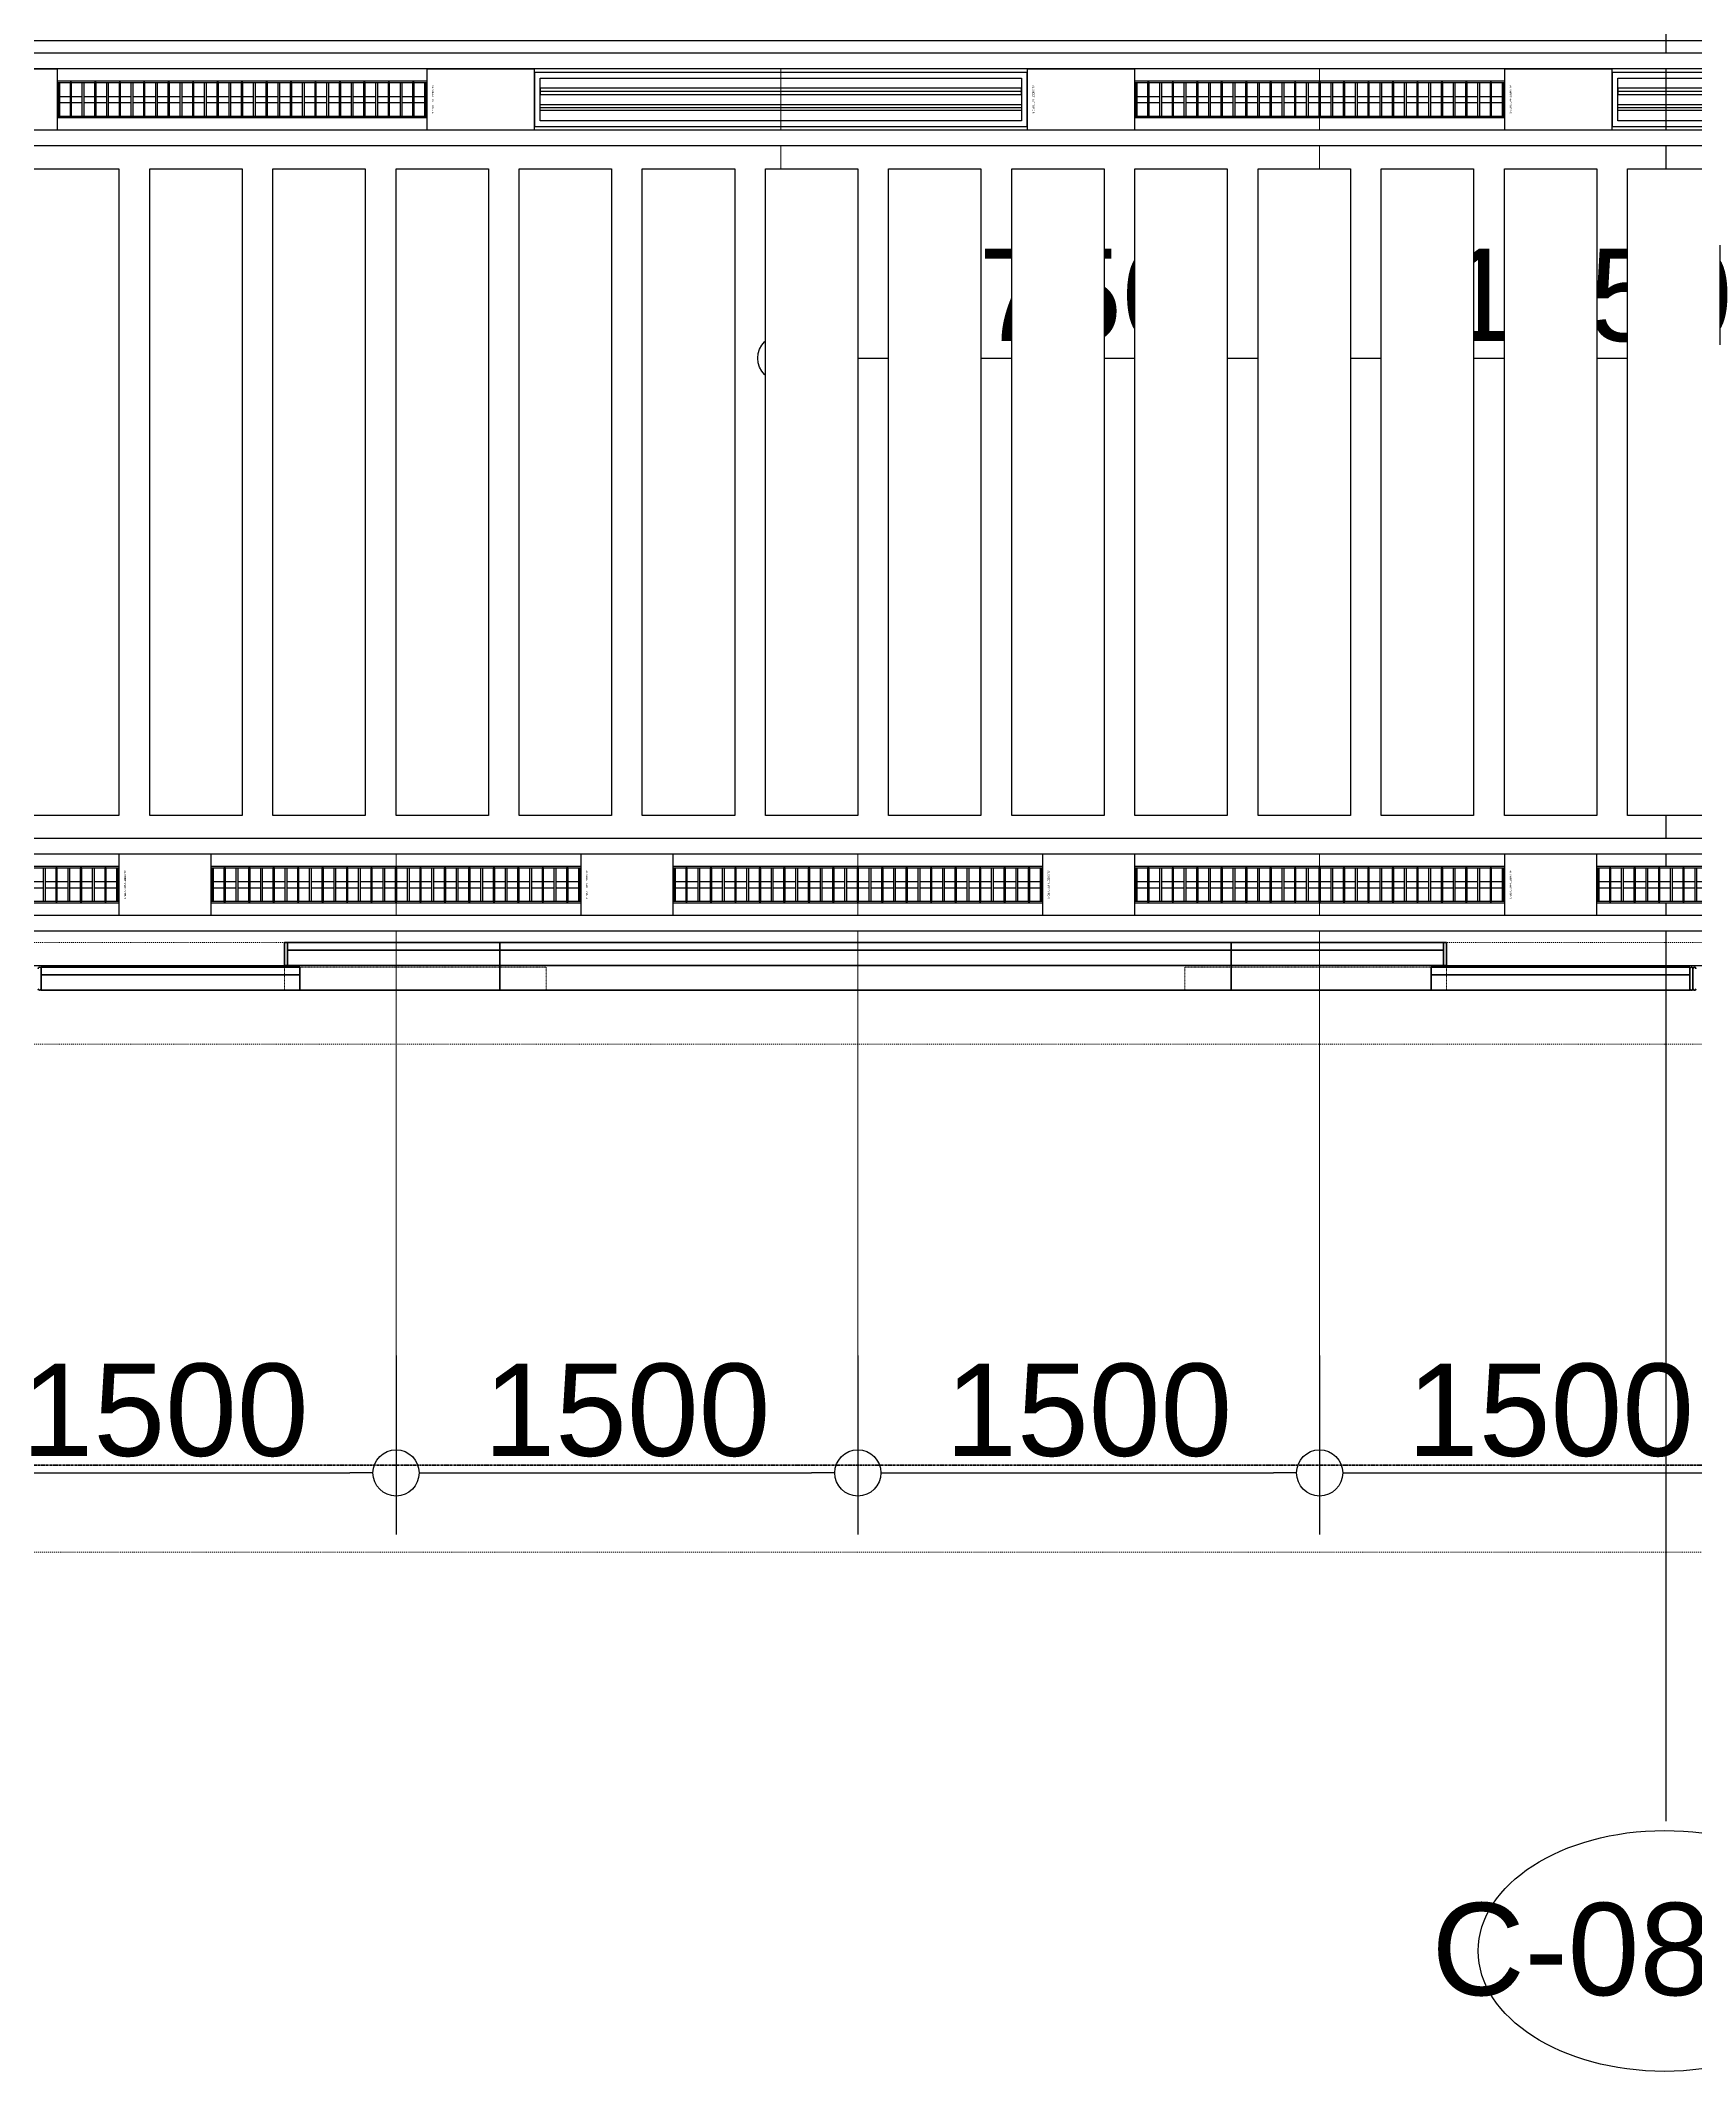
# Model space of a CAD drawing. Header units: millimetres. Extents: x -853228 to -774597, y -17231 to 22435.
# Drawn here: x -846487 to -841112, y -3567 to 3028 of the extents above; entities that cross this region are included whole.
import ezdxf
from ezdxf.enums import TextEntityAlignment as Align
from ezdxf.xclip import XClip

# ---------------------------------------------------------------- set-up
doc = ezdxf.new("R2010")
doc.units = ezdxf.units.MM
doc.header["$XCLIPFRAME"] = 0
for name, pattern in [('DASH', [6.35, 3.175, -3.175]), ('DPA_Grid _ Level 100', [10, 5.5, -1.6, 1.3, -1.6]), ('DPA_Hidden 50', [3, 2, -1]), ('DPA_Hidden 500', [1.4, 0.8, -0.6])]:
    doc.linetypes.add(name, pattern=pattern)
for name, color, linetype in [('000 - WIPEOUT', 250, 'Continuous'), ('001 - ASCESSORIES', 251, 'Continuous'), ('A04_TUBE SERIES', 2, 'Continuous'), ('A11_ALU.SOLID SHEET', 2, 'Continuous')]:
    doc.layers.add(name, color=color, linetype=linetype)
for name, color, linetype, lineweight in [('A-ANNO-DIMS', 1, 'Continuous', 9), ('A-ANNO-NOTE', 3, 'Continuous', 25), ('A-DETL', 1, 'Continuous', 70), ('A-GENM', 1, 'Continuous', 9), ('A-GENM-HDLN', 2, 'DPA_Hidden 500', 9), ('G-ANNO-SECL', 3, 'Continuous', 9), ('Q-SPCQ', 2, 'Continuous', 35), ('Q-SPCQ-HDLN', 2, 'DASH', 9)]:
    doc.layers.add(name, color=color, linetype=linetype, lineweight=lineweight)
doc.styles.add('Arial_2', font='arial.ttf', dxfattribs={"height": 300})
doc.dimstyles.new('DPA-DIM-3_0_C-C', dxfattribs={"dimscale": 304.8, "dimtxt": 306.07782, "dimasz": 0.492126, "dimexe": 0.656168, "dimexo": 0.0625, "dimgap": 0.164042, "dimtad": 1, "dimdec": 0, "dimzin": 0, "dimdsep": 46, "dimtxsty": 'Arial_2', "dimblk1": 'DOTBLANK', "dimblk2": 'DOTBLANK', "dimsah": 1, "dimcen": 0.09, "dimdle": 0.656168, "dimadec": 8, "dimazin": 0, "dimtfac": 1, "dimtdec": 4, "dimtix": 1, "dimtmove": 0, "dimatfit": 3, "dimfxl": 1.312336, "dimfxlon": 1, "dimtvp": 1, "dimtolj": 1, "dimtzin": 0, "dimarcsym": 2})

# ---------------------------------------------------------------- blocks, each defined once
blk = doc.blocks.new('DPA_Speciality_PlatformScreenDoor - Length_135300-12767973-4261-01 ENLARGED UPPER PLATFORM LEVEL - REFLECTED CEILING PLAN - SHEET 2')
at = {"layer": 'A-GENM'}
for p, q in [((124587.5, -250), (124389.7, -250)), ((124389.7, -250), (124587.5, -250)), ((124482.5, -250), (124392.5, -250)), ((124392.5, -250), (124482.5, -250)), ((124492.5, -250), (124582.5, -250)), ((124582.5, -250), (124492.5, -250)), ((128962.5, -250), (129030.8, -250)), ((129030.8, -250), (128962.5, -250)), ((129057.5, -250), (128967.5, -250)), ((128967.5, -250), (129057.5, -250)), ((129031.6, -250), (129160.3, -250)), ((129160.3, -250), (129031.6, -250)), ((129067.5, -250), (129157.5, -250)), ((129157.5, -250), (129067.5, -250)), ((125140.3, -330), (125264.1, -330)), ((125150.9, -330), (125204, -330)), ((125200.4, -330), (125253.5, -330)), ((126740.3, -330), (126864.1, -330)), ((126750.9, -330), (126804, -330)), ((126800.4, -330), (126853.5, -330)), ((128232.8, -330), (128356.6, -330)), ((128243.4, -330), (128296.5, -330)), ((128292.9, -330), (128346, -330))]:
    blk.add_line(p, q, dxfattribs=at)
at = {"layer": 'A-GENM-HDLN'}
for p, q in [((124887.5, -175), (124887.5, -250)), ((124887.5, -175), (125737.5, -175)), ((125737.5, -250), (125737.5, -175)), ((127812.5, -250), (127812.5, -175)), ((128662.5, -175), (127812.5, -175)), ((128662.5, -175), (128662.5, -250)), ((124887.5, -250), (125737.5, -250)), ((128662.5, -250), (127812.5, -250))]:
    blk.add_line(p, q, dxfattribs=at)
at = {"layer": 'Q-SPCQ', "linetype": 'DASH', "lineweight": 9}
blk.add_line((61742.7, 1650), (132340.1, 1650), dxfattribs=at)
at = {"layer": 'Q-SPCQ'}
for p, q in [((124087.5, -245), (124087.5, -180)), ((124087.5, -180), (124087.5, -245)), ((124087.5, -180), (124087.5, -245)), ((124087.5, -245), (124087.5, -180)), ((124937.5, -175), (124097.5, -175)), ((124097.5, -175), (124937.5, -175)), ((124097.5, -175), (124097.5, -225)), ((124097.5, -175), (124097.5, -225)), ((124097.5, -245), (124097.5, -180)), ((124097.5, -180), (124097.5, -245)), ((124127.5, -175), (124907.5, -175)), ((124907.5, -175), (124127.5, -175)), ((124907.5, -175), (124127.5, -175)), ((124127.5, -175), (124907.5, -175)), ((124887.5, -175), (125587.5, -175)), ((124937.5, -225), (124937.5, -175)), ((124937.5, -175), (124937.5, -225)), ((125587.5, -175), (125587.5, -330)), ((125587.5, -175), (127962.5, -175)), ((125587.5, -330), (125587.5, -175)), ((125587.5, -200), (125587.5, -175.9)), ((125587.5, -175.9), (125587.5, -200)), ((127962.5, -175), (127962.5, -330)), ((127962.5, -175), (128662.5, -175)), ((127962.5, -330), (127962.5, -175)), ((127962.5, -200), (127962.5, -175.9)), ((127962.5, -175.9), (127962.5, -200)), ((128612.5, -175), (129452.5, -175)), ((129452.5, -175), (128612.5, -175)), ((128612.5, -175), (128612.5, -225)), ((128612.5, -225), (128612.5, -175)), ((129422.5, -175), (128642.5, -175)), ((128642.5, -175), (129422.5, -175)), ((128642.5, -175), (129422.5, -175)), ((129422.5, -175), (128642.5, -175)), ((129452.5, -225), (129452.5, -175)), ((129452.5, -225), (129452.5, -175)), ((129452.5, -180), (129452.5, -245)), ((129452.5, -245), (129452.5, -180)), ((124097.5, -225), (124937.5, -225)), ((124937.5, -225), (124097.5, -225)), ((124097.5, -250), (124097.5, -225)), ((124097.5, -225), (124097.5, -250)), ((124937.5, -225), (124097.5, -225)), ((124097.5, -225), (124097.5, -250)), ((124097.5, -250), (124097.5, -225)), ((124097.5, -225), (124937.5, -225)), ((124937.5, -225), (124097.5, -225)), ((124097.5, -225), (124937.5, -225)), ((124097.5, -250), (124937.5, -250)), ((124937.5, -250), (124097.5, -250)), ((124097.5, -250), (124937.5, -250)), ((124937.5, -250), (124097.5, -250)), ((124907.5, -225), (124127.5, -225)), ((124127.5, -225), (124907.5, -225)), ((124127.5, -225), (124907.5, -225)), ((124907.5, -225), (124127.5, -225)), ((124887.5, -225), (124147.5, -225)), ((124147.5, -225), (124887.5, -225)), ((124887.5, -225), (124147.5, -225)), ((124147.5, -225), (124887.5, -225)), ((124887.5, -250), (124147.5, -250)), ((124147.5, -250), (124887.5, -250)), ((124887.5, -250), (124147.5, -250)), ((124147.5, -250), (124887.5, -250)), ((124887.5, -305), (124887.5, -250)), ((124887.5, -250), (124887.5, -330)), ((124897.5, -255), (124887.5, -255)), ((124887.5, -255), (124887.5, -330)), ((124887.5, -330), (124887.5, -255)), ((124887.5, -255), (124897.5, -255)), ((124897.5, -330), (124897.5, -255)), ((124897.5, -255), (124897.5, -330)), ((125587.5, -255), (124897.5, -255)), ((124897.5, -255), (125587.5, -255)), ((124897.5, -255), (124897.5, -305)), ((124897.5, -255), (124897.5, -305)), ((124937.5, -225), (124937.5, -250)), ((124937.5, -225), (124937.5, -250)), ((124937.5, -250), (124937.5, -225)), ((124937.5, -225), (124937.5, -250)), ((124947.5, -255), (125527.5, -255)), ((125527.5, -255), (124947.5, -255)), ((125537.5, -255), (124947.5, -255)), ((124947.5, -255), (125537.5, -255)), ((125587.5, -305), (125587.5, -200)), ((125587.5, -200), (125587.5, -305)), ((127962.5, -255), (125587.5, -255)), ((125587.5, -255), (127962.5, -255)), ((125587.5, -255), (125587.5, -305)), ((125587.5, -255), (125587.5, -305)), ((125587.5, -305), (125587.5, -255)), ((125587.5, -255), (125587.5, -305)), ((127912.5, -255), (125637.5, -255)), ((125637.5, -255), (127912.5, -255)), ((125647.5, -255), (127902.5, -255)), ((127902.5, -255), (125647.5, -255)), ((127962.5, -305), (127962.5, -200)), ((127962.5, -200), (127962.5, -305)), ((127962.5, -255), (128652.5, -255)), ((128652.5, -255), (127962.5, -255)), ((127962.5, -255), (127962.5, -305)), ((127962.5, -305), (127962.5, -255)), ((127962.5, -305), (127962.5, -255)), ((127962.5, -255), (127962.5, -305)), ((128012.5, -255), (128602.5, -255)), ((128602.5, -255), (128012.5, -255)), ((128602.5, -255), (128022.5, -255)), ((128022.5, -255), (128602.5, -255)), ((129452.5, -225), (128612.5, -225)), ((128612.5, -225), (129452.5, -225)), ((128612.5, -250), (128612.5, -225)), ((128612.5, -250), (128612.5, -225)), ((129452.5, -225), (128612.5, -225)), ((128612.5, -225), (128612.5, -250)), ((128612.5, -250), (128612.5, -225)), ((128612.5, -225), (129452.5, -225)), ((128612.5, -225), (129452.5, -225)), ((129452.5, -225), (128612.5, -225)), ((129452.5, -250), (128612.5, -250)), ((128612.5, -250), (129452.5, -250)), ((128612.5, -250), (129452.5, -250)), ((129452.5, -250), (128612.5, -250)), ((128642.5, -225), (129422.5, -225)), ((129422.5, -225), (128642.5, -225)), ((129422.5, -225), (128642.5, -225)), ((128642.5, -225), (129422.5, -225)), ((128652.5, -255), (128652.5, -330)), ((128662.5, -255), (128652.5, -255)), ((128652.5, -255), (128662.5, -255)), ((128652.5, -330), (128652.5, -255)), ((128652.5, -305), (128652.5, -255)), ((128652.5, -305), (128652.5, -255)), ((128662.5, -225), (129402.5, -225)), ((129402.5, -225), (128662.5, -225)), ((128662.5, -225), (129402.5, -225)), ((129402.5, -225), (128662.5, -225)), ((128662.5, -250), (129402.5, -250)), ((129402.5, -250), (128662.5, -250)), ((128662.5, -250), (129402.5, -250)), ((129402.5, -250), (128662.5, -250)), ((128662.5, -330), (128662.5, -250)), ((128662.5, -250), (128662.5, -305)), ((128662.5, -330), (128662.5, -255)), ((128662.5, -255), (128662.5, -330)), ((129452.5, -225), (129452.5, -250)), ((129452.5, -250), (129452.5, -225)), ((129452.5, -250), (129452.5, -225)), ((129452.5, -225), (129452.5, -250)), ((124887.5, -329.1), (124887.5, -305)), ((125587.5, -305), (124897.5, -305)), ((124897.5, -305), (125577.5, -305)), ((124897.5, -305), (124897.5, -330)), ((124897.5, -305), (124897.5, -330)), ((124897.5, -305), (125577.5, -305)), ((125577.5, -305), (124897.5, -305)), ((124897.5, -330), (124897.5, -305)), ((124897.5, -305), (124897.5, -330)), ((125587.5, -305), (124897.5, -305)), ((124897.5, -305), (125587.5, -305)), ((125527.5, -305), (124947.5, -305)), ((124947.5, -305), (125527.5, -305)), ((125527.5, -305), (124947.5, -305)), ((124947.5, -305), (125527.5, -305)), ((125537.5, -305), (124947.5, -305)), ((124947.5, -305), (125537.5, -305)), ((124947.5, -305), (125527.5, -305)), ((125527.5, -305), (124947.5, -305)), ((125577.5, -305), (125587.5, -305)), ((125587.5, -329.1), (125587.5, -305)), ((127962.5, -305), (125587.5, -305)), ((125587.5, -305), (125597.5, -305)), ((125587.5, -330), (125587.5, -305)), ((125587.5, -305), (125587.5, -330)), ((127962.5, -305), (125587.5, -305)), ((125587.5, -305), (127962.5, -305)), ((125587.5, -305), (125587.5, -329.1)), ((125587.5, -330), (125587.5, -305)), ((125587.5, -305), (125587.5, -330)), ((125597.5, -305), (127952.5, -305)), ((125597.5, -305), (127952.5, -305)), ((127952.5, -305), (125597.5, -305)), ((127912.5, -305), (125637.5, -305)), ((125637.5, -305), (127912.5, -305)), ((127902.5, -305), (125647.5, -305)), ((125647.5, -305), (127902.5, -305)), ((127902.5, -305), (125647.5, -305)), ((125647.5, -305), (127902.5, -305)), ((125647.5, -305), (127902.5, -305)), ((127902.5, -305), (125647.5, -305)), ((127952.5, -305), (127962.5, -305)), ((127962.5, -329.1), (127962.5, -305)), ((127962.5, -305), (127972.5, -305)), ((128652.5, -305), (127962.5, -305)), ((127962.5, -305), (127962.5, -330)), ((127962.5, -330), (127962.5, -305)), ((127962.5, -305), (128652.5, -305)), ((128652.5, -305), (127962.5, -305)), ((127962.5, -305), (127962.5, -329.1)), ((127962.5, -330), (127962.5, -305)), ((127962.5, -305), (127962.5, -330)), ((127972.5, -305), (128652.5, -305)), ((128652.5, -305), (127972.5, -305)), ((127972.5, -305), (128652.5, -305)), ((128012.5, -305), (128602.5, -305)), ((128602.5, -305), (128012.5, -305)), ((128022.5, -305), (128602.5, -305)), ((128602.5, -305), (128022.5, -305)), ((128022.5, -305), (128602.5, -305)), ((128602.5, -305), (128022.5, -305)), ((128602.5, -305), (128022.5, -305)), ((128022.5, -305), (128602.5, -305)), ((128652.5, -330), (128652.5, -305)), ((128652.5, -330), (128652.5, -305)), ((128652.5, -305), (128652.5, -330)), ((128652.5, -330), (128652.5, -305)), ((128662.5, -305), (128662.5, -329.1)), ((124887.5, -330), (125587.5, -330)), ((124887.5, -330), (124897.5, -330)), ((124897.5, -330), (124887.5, -330)), ((125577.5, -330), (124897.5, -330)), ((124897.5, -330), (125587.5, -330)), ((124897.5, -330), (125577.5, -330)), ((125577.5, -330), (124897.5, -330)), ((125527.5, -330), (124947.5, -330)), ((124947.5, -330), (125527.5, -330)), ((125527.5, -330), (124947.5, -330)), ((124947.5, -330), (125527.5, -330)), ((125587.5, -330), (125577.5, -330)), ((125587.5, -330), (127962.5, -330)), ((125597.5, -330), (125587.5, -330)), ((125587.5, -330), (127962.5, -330)), ((127952.5, -330), (125597.5, -330)), ((125597.5, -330), (127952.5, -330)), ((127952.5, -330), (125597.5, -330)), ((127902.5, -330), (125647.5, -330)), ((125647.5, -330), (127902.5, -330)), ((127902.5, -330), (125647.5, -330)), ((125647.5, -330), (127902.5, -330)), ((127962.5, -330), (127952.5, -330)), ((127962.5, -330), (128662.5, -330)), ((127962.5, -330), (128652.5, -330)), ((127972.5, -330), (127962.5, -330)), ((128652.5, -330), (127972.5, -330)), ((128652.5, -330), (127972.5, -330)), ((127972.5, -330), (128652.5, -330)), ((128022.5, -330), (128602.5, -330)), ((128602.5, -330), (128022.5, -330)), ((128022.5, -330), (128602.5, -330)), ((128602.5, -330), (128022.5, -330)), ((128652.5, -330), (128662.5, -330)), ((128662.5, -330), (128652.5, -330))]:
    blk.add_line(p, q, dxfattribs=at)
for centre, start, end in [((124082.5, -180), 0, 180), ((124082.5, -180), 60, 120), ((124082.5, -180), 360, 30), ((124092.5, -180), 0, 180), ((124092.5, -180), 150, 180), ((124092.5, -180), 60, 120), ((124092.5, -180), 0, 45), ((129457.5, -180), 0, 180), ((129457.5, -180), 135, 180), ((124082.5, -245), 180, 0), ((124082.5, -245), 240, 300), ((124082.5, -245), 330, 0), ((124092.5, -245), 180, 210), ((124092.5, -245), 180, 360), ((124092.5, -245), 240, 300), ((124092.5, -245), 330, 360), ((129457.5, -245), 180, 210), ((129457.5, -245), 180, 0)]:
    blk.add_arc(centre, 5, start, end, dxfattribs=at)
at = {"layer": 'Q-SPCQ-HDLN'}
for p, q in [((132340.1, 0), (61742.7, 0)), ((132340.1, -330), (61742.7, -330)), ((132340.1, -400), (61742.7, -400))]:
    blk.add_line(p, q, dxfattribs=at)
blk = doc.blocks.new('Ceiling Tags - Ceiling Tags-9510765-4261-01 ENLARGED UPPER PLATFORM LEVEL - REFLECTED CEILING PLAN - SHEET 2')
at = {"layer": 'A-ANNO-NOTE'}
blk.add_ellipse((0, 0), major_axis=(6.049, 0), ratio=0.646436, dxfattribs=at)
blk = doc.blocks.new('_DotBlank')
at = {"color": 0, "linetype": 'ByBlock', "lineweight": -2}
blk.add_line((-0.5, 0), (-1, 0), dxfattribs=at)
blk.add_circle((0, 0), 0.5, dxfattribs=at)
blk = doc.blocks.new('*D359')
at = {"layer": 'A-ANNO-DIMS', "color": 0, "lineweight": -2, "transparency": 16777216}
for p, q in [((-42400, -1201.3), (-42400, -1782.3)), ((-40650, -1201.3), (-40650, -1782.3)), ((-42250, -1582.3), (-40800, -1582.3))]:
    blk.add_line(p, q, dxfattribs=at)
at = {"layer": 'Defpoints', "color": 0, "transparency": 16777216}
for p in [(-42400, -1182.3), (-40650, -1182.3), (-40650, -1582.3)]:
    blk.add_point(p, dxfattribs=at)
at = {"layer": 'A-ANNO-DIMS', "color": 0, "lineweight": -2, "transparency": 16777216, "xscale": 150, "yscale": 150, "zscale": 150, "rotation": 180}
blk.add_blockref('_DotBlank', (-42400, -1582.3), dxfattribs=at)
at = {"layer": 'A-ANNO-DIMS', "color": 0, "lineweight": -2, "transparency": 16777216, "xscale": 150, "yscale": 150, "zscale": 150}
blk.add_blockref('_DotBlank', (-40650, -1582.3), dxfattribs=at)
at = {"layer": 'A-ANNO-DIMS', "color": 0, "transparency": 16777216, "insert": (-41525, -1379.1), "char_height": 300, "width": 1107.531, "attachment_point": 5, "style": 'Arial_2'}
blk.add_mtext('\\A1;1750', dxfattribs=at)
blk = doc.blocks.new('*D360')
at = {"layer": 'A-ANNO-DIMS', "color": 0, "lineweight": -2, "transparency": 16777216}
for p, q in [((-40650, -1201.3), (-40650, -1782.3)), ((-38900, -1201.3), (-38900, -1782.3)), ((-40500, -1582.3), (-39050, -1582.3))]:
    blk.add_line(p, q, dxfattribs=at)
at = {"layer": 'Defpoints', "color": 0, "transparency": 16777216}
for p in [(-40650, -1182.3), (-38900, -1182.3), (-38900, -1582.3)]:
    blk.add_point(p, dxfattribs=at)
at = {"layer": 'A-ANNO-DIMS', "color": 0, "lineweight": -2, "transparency": 16777216, "xscale": 150, "yscale": 150, "zscale": 150, "rotation": 180}
blk.add_blockref('_DotBlank', (-40650, -1582.3), dxfattribs=at)
at = {"layer": 'A-ANNO-DIMS', "color": 0, "lineweight": -2, "transparency": 16777216, "xscale": 150, "yscale": 150, "zscale": 150}
blk.add_blockref('_DotBlank', (-38900, -1582.3), dxfattribs=at)
at = {"layer": 'A-ANNO-DIMS', "color": 0, "transparency": 16777216, "insert": (-39775, -1379.1), "char_height": 300, "width": 1107.531, "attachment_point": 5, "style": 'Arial_2'}
blk.add_mtext('\\A1;1750', dxfattribs=at)
blk = doc.blocks.new('*D416')
at = {"layer": 'A-ANNO-DIMS', "color": 0, "lineweight": -2, "transparency": 16777216}
for p, q in [((-45150, -4821.6), (-45150, -5402.5)), ((-43650, -4821.6), (-43650, -5402.5)), ((-45000, -5202.5), (-43800, -5202.5))]:
    blk.add_line(p, q, dxfattribs=at)
at = {"layer": 'Defpoints', "color": 0, "transparency": 16777216}
for p in [(-45150, -4802.5), (-43650, -4802.5), (-43650, -5202.5)]:
    blk.add_point(p, dxfattribs=at)
at = {"layer": 'A-ANNO-DIMS', "color": 0, "lineweight": -2, "transparency": 16777216, "xscale": 150, "yscale": 150, "zscale": 150, "rotation": 180}
blk.add_blockref('_DotBlank', (-45150, -5202.5), dxfattribs=at)
at = {"layer": 'A-ANNO-DIMS', "color": 0, "lineweight": -2, "transparency": 16777216, "xscale": 150, "yscale": 150, "zscale": 150}
blk.add_blockref('_DotBlank', (-43650, -5202.5), dxfattribs=at)
at = {"layer": 'A-ANNO-DIMS', "color": 0, "transparency": 16777216, "insert": (-44400, -4999.4), "char_height": 300, "width": 1107.531, "attachment_point": 5, "style": 'Arial_2'}
blk.add_mtext('\\A1;1500', dxfattribs=at)
blk = doc.blocks.new('*D417')
at = {"layer": 'A-ANNO-DIMS', "color": 0, "lineweight": -2, "transparency": 16777216}
for p, q in [((-43650, -4821.6), (-43650, -5402.5)), ((-42150, -4821.6), (-42150, -5402.5)), ((-43500, -5202.5), (-42300, -5202.5))]:
    blk.add_line(p, q, dxfattribs=at)
at = {"layer": 'Defpoints', "color": 0, "transparency": 16777216}
for p in [(-43650, -4802.5), (-42150, -4802.5), (-42150, -5202.5)]:
    blk.add_point(p, dxfattribs=at)
at = {"layer": 'A-ANNO-DIMS', "color": 0, "lineweight": -2, "transparency": 16777216, "xscale": 150, "yscale": 150, "zscale": 150, "rotation": 180}
blk.add_blockref('_DotBlank', (-43650, -5202.5), dxfattribs=at)
at = {"layer": 'A-ANNO-DIMS', "color": 0, "lineweight": -2, "transparency": 16777216, "xscale": 150, "yscale": 150, "zscale": 150}
blk.add_blockref('_DotBlank', (-42150, -5202.5), dxfattribs=at)
at = {"layer": 'A-ANNO-DIMS', "color": 0, "transparency": 16777216, "insert": (-42900, -4999.4), "char_height": 300, "width": 1107.531, "attachment_point": 5, "style": 'Arial_2'}
blk.add_mtext('\\A1;1500', dxfattribs=at)
blk = doc.blocks.new('*D418')
at = {"layer": 'A-ANNO-DIMS', "color": 0, "lineweight": -2, "transparency": 16777216}
for p, q in [((-42150, -4821.6), (-42150, -5402.5)), ((-40650, -4821.6), (-40650, -5402.5)), ((-42000, -5202.5), (-40800, -5202.5))]:
    blk.add_line(p, q, dxfattribs=at)
at = {"layer": 'Defpoints', "color": 0, "transparency": 16777216}
for p in [(-42150, -4802.5), (-40650, -4802.5), (-40650, -5202.5)]:
    blk.add_point(p, dxfattribs=at)
at = {"layer": 'A-ANNO-DIMS', "color": 0, "lineweight": -2, "transparency": 16777216, "xscale": 150, "yscale": 150, "zscale": 150, "rotation": 180}
blk.add_blockref('_DotBlank', (-42150, -5202.5), dxfattribs=at)
at = {"layer": 'A-ANNO-DIMS', "color": 0, "lineweight": -2, "transparency": 16777216, "xscale": 150, "yscale": 150, "zscale": 150}
blk.add_blockref('_DotBlank', (-40650, -5202.5), dxfattribs=at)
at = {"layer": 'A-ANNO-DIMS', "color": 0, "transparency": 16777216, "insert": (-41400, -4999.4), "char_height": 300, "width": 1107.531, "attachment_point": 5, "style": 'Arial_2'}
blk.add_mtext('\\A1;1500', dxfattribs=at)
blk = doc.blocks.new('*D419')
at = {"layer": 'A-ANNO-DIMS', "color": 0, "lineweight": -2, "transparency": 16777216}
for p, q in [((-40650, -4821.6), (-40650, -5402.5)), ((-39150, -4821.6), (-39150, -5402.5)), ((-40500, -5202.5), (-39300, -5202.5))]:
    blk.add_line(p, q, dxfattribs=at)
at = {"layer": 'Defpoints', "color": 0, "transparency": 16777216}
for p in [(-40650, -4802.5), (-39150, -4802.5), (-39150, -5202.5)]:
    blk.add_point(p, dxfattribs=at)
at = {"layer": 'A-ANNO-DIMS', "color": 0, "lineweight": -2, "transparency": 16777216, "xscale": 150, "yscale": 150, "zscale": 150, "rotation": 180}
blk.add_blockref('_DotBlank', (-40650, -5202.5), dxfattribs=at)
at = {"layer": 'A-ANNO-DIMS', "color": 0, "lineweight": -2, "transparency": 16777216, "xscale": 150, "yscale": 150, "zscale": 150}
blk.add_blockref('_DotBlank', (-39150, -5202.5), dxfattribs=at)
at = {"layer": 'A-ANNO-DIMS', "color": 0, "transparency": 16777216, "insert": (-39900, -4999.4), "char_height": 300, "width": 1107.531, "attachment_point": 5, "style": 'Arial_2'}
blk.add_mtext('\\A1;1500', dxfattribs=at)
blk = doc.blocks.new('*U481')
at = {"layer": 'A11_ALU.SOLID SHEET', "color": 0}
blk.add_lwpolyline([(350, -98.8), (350, 98.8), (0, 98.8), (0, -98.8)], close=True, dxfattribs=at)
at = {"layer": 'Defpoints', "color": 250}
blk.add_point((0, 0), dxfattribs=at)
blk.add_text('AL.SHEET-HAT-TYPE-R', height=6, rotation=270, dxfattribs=at).set_placement((15, 0), align=Align.BOTTOM_CENTER)
blk = doc.blocks.new('*U478')
at = {"color": 1}
blk.add_wipeout([(600, -60), (-600, -60), (-600, 60), (600, 60)], dxfattribs=at).dxf.layer = '000 - WIPEOUT'
at = {"layer": '001 - ASCESSORIES', "color": 0}
blk.add_lwpolyline([(600, -60), (-600, -60), (-600, 60), (600, 60)], close=True, dxfattribs=at)
at = {"layer": '001 - ASCESSORIES'}
for points in [[(-593.5, -55), (-598.5, -55), (-598.5, 55), (-593.5, 55)], [(595, -55), (-595, -55), (-595, 55), (595, 55)], [(-558.8, -55), (-553.8, -55), (-553.8, 55), (-558.8, 55)], [(-514, -55), (-519, -55), (-519, 55), (-514, 55)], [(-479.3, -55), (-474.3, -55), (-474.3, 55), (-479.3, 55)], [(-434.6, -55), (-439.6, -55), (-439.6, 55), (-434.6, 55)], [(-399.8, -55), (-394.8, -55), (-394.8, 55), (-399.8, 55)], [(-355.1, -55), (-360.1, -55), (-360.1, 55), (-355.1, 55)], [(-320.4, -55), (-315.4, -55), (-315.4, 55), (-320.4, 55)], [(-275.6, -55), (-280.6, -55), (-280.6, 55), (-275.6, 55)], [(-240.9, -55), (-235.9, -55), (-235.9, 55), (-240.9, 55)], [(-196.2, -55), (-201.2, -55), (-201.2, 55), (-196.2, 55)], [(-161.4, -55), (-156.4, -55), (-156.4, 55), (-161.4, 55)], [(-116.7, -55), (-121.7, -55), (-121.7, 55), (-116.7, 55)], [(-82, -55), (-77, -55), (-77, 55), (-82, 55)], [(-37.2, -55), (-42.2, -55), (-42.2, 55), (-37.2, 55)], [(-2.5, -55), (2.5, -55), (2.5, 55), (-2.5, 55)], [(42.2, -55), (37.2, -55), (37.2, 55), (42.2, 55)], [(77, -55), (82, -55), (82, 55), (77, 55)], [(121.7, -55), (116.7, -55), (116.7, 55), (121.7, 55)], [(156.4, -55), (161.4, -55), (161.4, 55), (156.4, 55)], [(201.2, -55), (196.2, -55), (196.2, 55), (201.2, 55)], [(235.9, -55), (240.9, -55), (240.9, 55), (235.9, 55)], [(280.6, -55), (275.6, -55), (275.6, 55), (280.6, 55)], [(315.4, -55), (320.4, -55), (320.4, 55), (315.4, 55)], [(360.1, -55), (355.1, -55), (355.1, 55), (360.1, 55)], [(394.8, -55), (399.8, -55), (399.8, 55), (394.8, 55)], [(439.6, -55), (434.6, -55), (434.6, 55), (439.6, 55)], [(474.3, -55), (479.3, -55), (479.3, 55), (474.3, 55)], [(519, -55), (514, -55), (514, 55), (519, 55)], [(553.8, -55), (558.8, -55), (558.8, 55), (553.8, 55)], [(598.5, -55), (593.5, -55), (593.5, 55), (598.5, 55)]]:
    blk.add_lwpolyline(points, close=True, dxfattribs=at)
for points in [[(-593.5, 10), (-558.8, 10)], [(-553.8, 10), (-519, 10)], [(-514, 10), (-479.3, 10)], [(-474.3, 10), (-439.6, 10)], [(-434.6, 10), (-399.8, 10)], [(-394.8, 10), (-360.1, 10)], [(-355.1, 10), (-320.4, 10)], [(-315.4, 10), (-280.6, 10)], [(-275.6, 10), (-240.9, 10)], [(-235.9, 10), (-201.2, 10)], [(-196.2, 10), (-161.4, 10)], [(-156.4, 10), (-121.7, 10)], [(-116.7, 10), (-82, 10)], [(-77, 10), (-42.2, 10)], [(-37.2, 10), (-2.5, 10)], [(2.5, 10), (37.2, 10)], [(42.2, 10), (77, 10)], [(82, 10), (116.7, 10)], [(121.7, 10), (156.4, 10)], [(161.4, 10), (196.2, 10)], [(201.2, 10), (235.9, 10)], [(240.9, 10), (275.6, 10)], [(280.6, 10), (315.4, 10)], [(320.4, 10), (355.1, 10)], [(360.1, 10), (394.8, 10)], [(399.8, 10), (434.6, 10)], [(439.6, 10), (474.3, 10)], [(479.3, 10), (514, 10)], [(519, 10), (553.8, 10)], [(558.8, 10), (593.5, 10)], [(-593.5, -10), (-558.8, -10)], [(-553.8, -10), (-519, -10)], [(-514, -10), (-479.3, -10)], [(-474.3, -10), (-439.6, -10)], [(-434.6, -10), (-399.8, -10)], [(-394.8, -10), (-360.1, -10)], [(-355.1, -10), (-320.4, -10)], [(-315.4, -10), (-280.6, -10)], [(-275.6, -10), (-240.9, -10)], [(-235.9, -10), (-201.2, -10)], [(-196.2, -10), (-161.4, -10)], [(-156.4, -10), (-121.7, -10)], [(-116.7, -10), (-82, -10)], [(-77, -10), (-42.2, -10)], [(-37.2, -10), (-2.5, -10)], [(2.5, -10), (37.2, -10)], [(42.2, -10), (77, -10)], [(82, -10), (116.7, -10)], [(121.7, -10), (156.4, -10)], [(161.4, -10), (196.2, -10)], [(201.2, -10), (235.9, -10)], [(240.9, -10), (275.6, -10)], [(280.6, -10), (315.4, -10)], [(320.4, -10), (355.1, -10)], [(360.1, -10), (394.8, -10)], [(399.8, -10), (434.6, -10)], [(439.6, -10), (474.3, -10)], [(479.3, -10), (514, -10)], [(519, -10), (553.8, -10)], [(558.8, -10), (593.5, -10)]]:
    blk.add_lwpolyline(points, dxfattribs=at)
blk = doc.blocks.new('*U483')
at = {"layer": '001 - ASCESSORIES', "color": 0, "linetype": 'ByBlock'}
blk.add_lwpolyline([(800, 87.5), (-800, 87.5), (-800, -87.5), (800, -87.5)], close=True, dxfattribs=at)
at = {"layer": '001 - ASCESSORIES', "linetype": 'ByBlock'}
for points in [[(-781.5, 69), (781.5, 69), (781.5, -69), (-781.5, -69)], [(781.5, 36.3), (-781.5, 36.3), (-781.5, 16.3), (781.5, 16.3)], [(-781.5, -16.3), (781.5, -16.3), (781.5, -36.3), (-781.5, -36.3)]]:
    blk.add_lwpolyline(points, close=True, dxfattribs=at)
for points in [[(781.5, 26.3), (-781.5, 26.3)], [(-781.5, -26.3), (781.5, -26.3)]]:
    blk.add_lwpolyline(points, dxfattribs=at)
blk = doc.blocks.new('*U486')
at = {"layer": 'A11_ALU.SOLID SHEET', "color": 0}
blk.add_lwpolyline([(300, -98.8), (300, 98.8), (0, 98.8), (0, -98.8)], close=True, dxfattribs=at)
at = {"layer": 'Defpoints', "color": 250}
blk.add_point((0, 0), dxfattribs=at)
blk.add_text('AL.SHEET-HAT-TYPE-R', height=6, rotation=270, dxfattribs=at).set_placement((15, 0), align=Align.BOTTOM_CENTER)
blk = doc.blocks.new('*U503')
blk.add_attdef('EXTR.OVL-LENGTH_', (-25, -59.1), '', height=5)
blk.add_wipeout([(-25, 0), (25, 0), (25, 67400), (-25, 67400)]).dxf.layer = '000 - WIPEOUT'
at = {"layer": 'A04_TUBE SERIES', "color": 0}
blk.add_lwpolyline([(-25, 0), (25, 0), (25, 67400), (-25, 67400)], close=True, dxfattribs=at)
blk = doc.blocks.new('*U505')
blk.add_attdef('EXTR.OVL-LENGTH_', (-25, -59.1), '', height=5)
blk.add_wipeout([(-25, 0), (25, 0), (25, 67400), (-25, 67400)]).dxf.layer = '000 - WIPEOUT'
at = {"layer": 'A04_TUBE SERIES', "color": 0}
blk.add_lwpolyline([(-25, 0), (25, 0), (25, 67400), (-25, 67400)], close=True, dxfattribs=at)
blk = doc.blocks.new('*U507')
blk.add_attdef('EXTR.OVL-LENGTH_', (-25, -59.1), '', height=5)
blk.add_wipeout([(-25, 0), (25, 0), (25, 67400), (-25, 67400)]).dxf.layer = '000 - WIPEOUT'
at = {"layer": 'A04_TUBE SERIES', "color": 0}
blk.add_lwpolyline([(-25, 0), (25, 0), (25, 67400), (-25, 67400)], close=True, dxfattribs=at)
blk = doc.blocks.new('*U509')
blk.add_attdef('EXTR.OVL-LENGTH_', (-25, -59.1), '', height=5)
blk.add_wipeout([(-25, 0), (25, 0), (25, 67400), (-25, 67400)]).dxf.layer = '000 - WIPEOUT'
at = {"layer": 'A04_TUBE SERIES', "color": 0}
blk.add_lwpolyline([(-25, 0), (25, 0), (25, 67400), (-25, 67400)], close=True, dxfattribs=at)
blk = doc.blocks.new('*U630')
at = {"color": 3}
for points in [[(-1050, 28350), (1050, 28350), (1050, 28050), (-1050, 28050)], [(-1050, 27950), (1050, 27950), (1050, 27650), (-1050, 27650)], [(-1050, 27550), (1050, 27550), (1050, 27250), (-1050, 27250)], [(-1050, 27150), (1050, 27150), (1050, 26850), (-1050, 26850)], [(-1050, 26750), (1050, 26750), (1050, 26450), (-1050, 26450)], [(-1050, 26350), (1050, 26350), (1050, 26050), (-1050, 26050)], [(-1050, 25950), (1050, 25950), (1050, 25650), (-1050, 25650)], [(-1050, 25550), (1050, 25550), (1050, 25250), (-1050, 25250)], [(-1050, 25150), (1050, 25150), (1050, 24850), (-1050, 24850)], [(-1050, 24750), (1050, 24750), (1050, 24450), (-1050, 24450)], [(-1050, 24350), (1050, 24350), (1050, 24050), (-1050, 24050)], [(-1050, 23950), (1050, 23950), (1050, 23650), (-1050, 23650)], [(-1050, 23550), (1050, 23550), (1050, 23250), (-1050, 23250)], [(-1050, 23150), (1050, 23150), (1050, 22850), (-1050, 22850)]]:
    blk.add_wipeout(points, dxfattribs=at).dxf.layer = '000 - WIPEOUT'
at = {"layer": 'A11_ALU.SOLID SHEET', "color": 0, "linetype": 'ByBlock'}
for points in [[(-1050, 28050), (1050, 28050), (1050, 28350), (-1050, 28350)], [(-1050, 27650), (1050, 27650), (1050, 27950), (-1050, 27950)], [(-1050, 27250), (1050, 27250), (1050, 27550), (-1050, 27550)], [(-1050, 26850), (1050, 26850), (1050, 27150), (-1050, 27150)], [(-1050, 26450), (1050, 26450), (1050, 26750), (-1050, 26750)], [(-1050, 26050), (1050, 26050), (1050, 26350), (-1050, 26350)], [(-1050, 25650), (1050, 25650), (1050, 25950), (-1050, 25950)], [(-1050, 25250), (1050, 25250), (1050, 25550), (-1050, 25550)], [(-1050, 24850), (1050, 24850), (1050, 25150), (-1050, 25150)], [(-1050, 24450), (1050, 24450), (1050, 24750), (-1050, 24750)], [(-1050, 24050), (1050, 24050), (1050, 24350), (-1050, 24350)], [(-1050, 23650), (1050, 23650), (1050, 23950), (-1050, 23950)], [(-1050, 23250), (1050, 23250), (1050, 23550), (-1050, 23550)], [(-1050, 22850), (1050, 22850), (1050, 23150), (-1050, 23150)]]:
    blk.add_lwpolyline(points, close=True, dxfattribs=at)
blk = doc.blocks.new('*U908')
blk.add_lwpolyline([(27650, -552), (-107450, -552), (-107450, -3555), (27650, -3555)], close=True)
for p in [(-99400, -742), (-99400, -742), (-95900, -742), (-95900, -742)]:
    blk.add_blockref('*U483', p)
at = {"layer": 'A11_ALU.SOLID SHEET', "color": 1}
for name, p in [('*U481', (-102100, -742)), ('*U481', (-98600, -742)), ('*U486', (-100050, -3292)), ('*U486', (-97050, -3292))]:
    blk.add_blockref(name, p, dxfattribs=at)
for p in [(-101150, -742), (-97650, -742), (-102150, -3292), (-99150, -3292), (-96150, -3292)]:
    blk.add_blockref('*U478', p)
at = {"layer": 'A11_ALU.SOLID SHEET', "color": 0, "linetype": 'ByBlock', "xscale": -1, "rotation": 90}
blk.add_blockref('*U630', (-73500, -2017), dxfattribs=at)
at = {"layer": 'A11_ALU.SOLID SHEET', "color": 1}
for name, p in [('*U481', (-102100, -742)), ('*U481', (-100550, -742)), ('*U481', (-98600, -742)), ('*U481', (-97050, -742)), ('*U486', (-101550, -3292)), ('*U486', (-98550, -3292))]:
    blk.add_blockref(name, p, dxfattribs=at)
for p in [(-101150, -742), (-97650, -742), (-100650, -3292), (-97650, -3292)]:
    blk.add_blockref('*U478', p)
at = {"layer": 'A04_TUBE SERIES', "color": 0, "linetype": 'ByBlock', "rotation": 90}
for name, p in [('*U507', (-39950, -3167)), ('*U509', (-39950, -3417))]:
    blk.add_blockref(name, p, dxfattribs=at)
at = {"layer": 'A11_ALU.SOLID SHEET', "color": 1}
for p in [(-100550, -742), (-97050, -742)]:
    blk.add_blockref('*U481', p, dxfattribs=at)
at = {"layer": 'A04_TUBE SERIES', "color": 0, "linetype": 'ByBlock', "rotation": 90}
for name, p in [('*U503', (-39950, -617)), ('*U505', (-39950, -867))]:
    blk.add_blockref(name, p, dxfattribs=at)
blk = doc.blocks.new('C-1-PP19-AR-4261-01-B_20250910-022855_EXDIM')
at = {"layer": 'A-DETL', "color": 55, "linetype": 'DPA_Hidden 50', "lineweight": 9}
for p, q in [((-42400, -617.5), (-42400, -1517.5)), ((-40650, -617.5), (-40650, -1517.5)), ((-42150, -3151), (-42150, -4971)), ((-42150, -3151), (-42150, -4971)), ((-40650, -3151), (-40650, -4971)), ((-43650, -3171), (-43650, -4971))]:
    blk.add_line(p, q, dxfattribs=at)
at = {"layer": 'A-ANNO-DIMS'}
for base, p1, p2, override, picture, middle in [((-40650, -1582.3), (-42400, -1182.3), (-40650, -1182.3), {"dimpost": '<>', "dimfxl": 1750}, '*D359', (-41525, -1379.1)), ((-38900, -1582.3), (-40650, -1182.3), (-38900, -1182.3), {"dimpost": '<>', "dimfxl": 1750}, '*D360', (-39775, -1379.1)), ((-43650, -5202.5), (-45150, -4802.5), (-43650, -4802.5), {"dimpost": '<>', "dimfxl": 1500}, '*D416', (-44400, -4999.4)), ((-42150, -5202.5), (-43650, -4802.5), (-42150, -4802.5), {"dimpost": '<>', "dimfxl": 1500}, '*D417', (-42900, -4999.4)), ((-40650, -5202.5), (-42150, -4802.5), (-40650, -4802.5), {"dimpost": '<>', "dimfxl": 1500}, '*D418', (-41400, -4999.4)), ((-39150, -5202.5), (-40650, -4802.5), (-39150, -4802.5), {"dimpost": '<>', "dimfxl": 1500}, '*D419', (-39900, -4999.4))]:
    dim = blk.add_linear_dim(base=base, p1=p1, p2=p2, dimstyle='DPA-DIM-3_0_C-C', override=override, dxfattribs=at)
    dim.commit()
    dim.dimension.update_dxf_attribs({"geometry": picture, "text_midpoint": middle})

msp = doc.modelspace()

# ---------------------------------------------------------------- linework, layer by layer
at = {"layer": 'A-ANNO-NOTE'}
msp.add_line((-841208.3, 3485.6), (-841208.3, -2754), dxfattribs=at)
at = {"layer": 'G-ANNO-SECL', "linetype": 'DPA_Grid _ Level 100', "lineweight": 50}
msp.add_line((-851396.2, -1598.3), (-777530.8, -1598.3), dxfattribs=at)

# ---------------------------------------------------------------- block references
msp.add_blockref('C-1-PP19-AR-4261-01-B_20250910-022855_EXDIM', (-801682.4, 3579))
at = {"layer": 'A-ANNO-NOTE', "xscale": 100, "yscale": 100, "zscale": 100}
msp.add_blockref('Ceiling Tags - Ceiling Tags-9510765-4261-01 ENLARGED UPPER PLATFORM LEVEL - REFLECTED CEILING PLAN - SHEET 2', (-841212.4, -3175.9), dxfattribs=at)
at = {"layer": 'Q-SPCQ', "rotation": 180}
msp.add_blockref('DPA_Speciality_PlatformScreenDoor - Length_135300-12767973-4261-01 ENLARGED UPPER PLATFORM LEVEL - REFLECTED CEILING PLAN - SHEET 2', (-717032.4, -231), dxfattribs=at)

# ---------------------------------------------------------------- texts
at = {"layer": 'A-ANNO-NOTE', "lineweight": 9, "insert": (-841968.8, -3019.7), "char_height": 300, "width": 1835.864, "attachment_point": 1, "style": 'Arial_2'}
msp.add_mtext('C-08/19', dxfattribs=at)

# ---------------------------------------------------------------- next in the draw order: block references
at = {"layer": 'A11_ALU.SOLID SHEET'}
ref = msp.add_blockref('*U908', (-744682.4, 3579), dxfattribs=at)
XClip(ref).set_block_clipping_path([(-104690.1238047112, -9620.0029952963), (-34092.6543255156, 10334.9999958097)])

doc.saveas('drawing.dxf')
